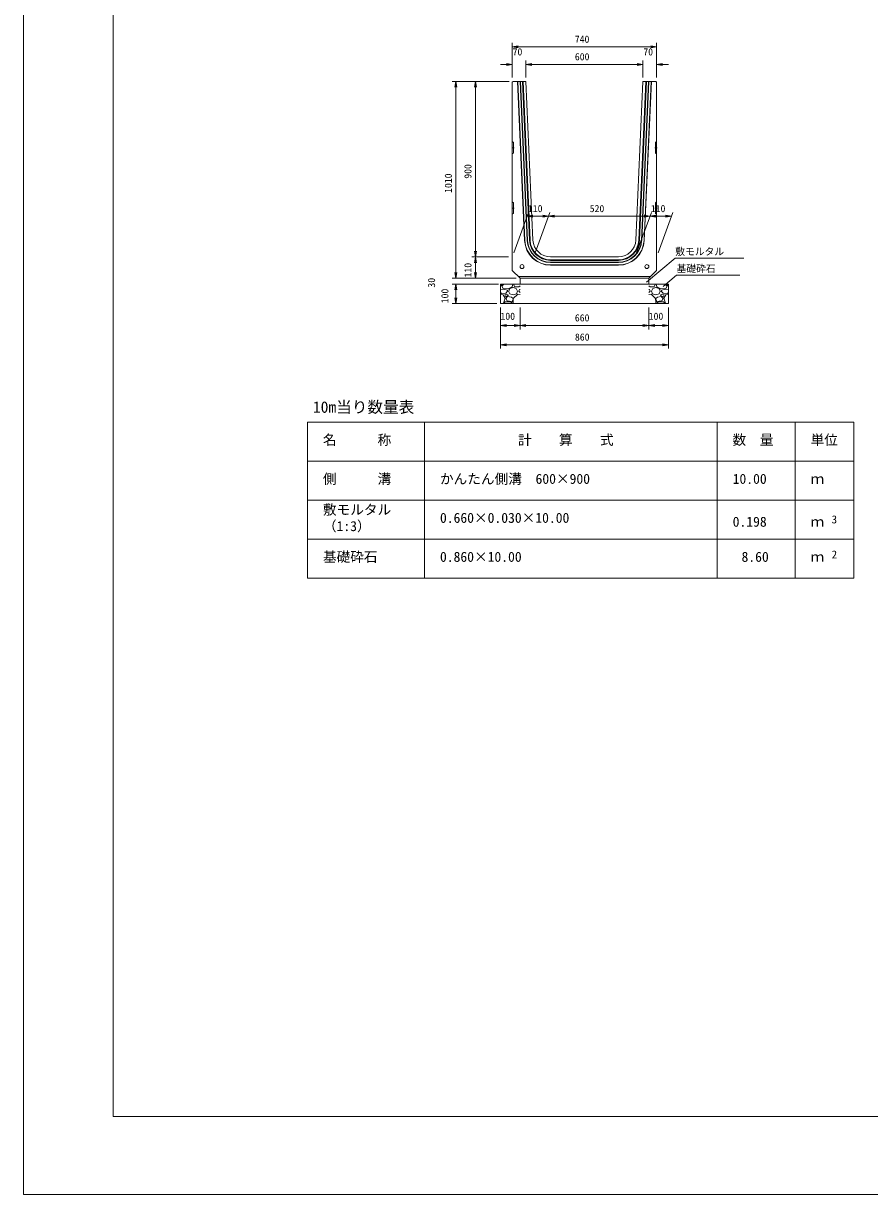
# Model space of a CAD drawing. Units: millimetres, scale not verified. Extents: x 0 to 84100, y 0 to 59400.
# Drawn here: x 0 to 21689, y 0 to 30041 of the extents above; entities that cross this region are included whole.
import ezdxf
from ezdxf.enums import TextEntityAlignment as Align

# ---------------------------------------------------------------- set-up
doc = ezdxf.new("R2010")
doc.units = ezdxf.units.MM
doc.header["$LTSCALE"] = 100
for name, color, linetype, lineweight in [('0_2', 7, 'Continuous', 9), ('D-MTR-FRAM（材料表図枠）', 2, 'Continuous', 18), ('D-STR-DIM（寸法）', 7, 'Continuous', 18), ('D-STR-HTXT（旗揚げ）', 7, 'Continuous', 18), ('D-STR-STR1（構造物）', 7, 'Continuous', 18), ('D-STR-STRn（構造物）', 7, 'Continuous', 18), ('D-STR（構造物外形線）', 1, 'Continuous', 18), ('D-TTL(外枠）', 2, 'Continuous', 18), ('DEFPOINTS_3', 8, 'Continuous', 18)]:
    doc.layers.add(name, color=color, linetype=linetype, lineweight=lineweight)
for name, color, linetype in [('D-MTR-TXT(文字列）', 7, 'Continuous'), ('D-MTR（材料表タイトル）', 7, 'Continuous'), ('D-STR-TXT（文字）', 7, 'Continuous')]:
    doc.layers.add(name, color=color, linetype=linetype)
doc.styles.add('ＭＳ ゴシック', font='')
doc.styles.get('ＭＳ ゴシック').set_extended_font_data('MS Gothic')

msp = doc.modelspace()

# ---------------------------------------------------------------- linework, layer by layer
at = {"layer": '0_2'}
for p, q in [((12530.9, 29439.8), (12680.9, 29464.8)), ((16080.9, 29464.8), (16230.9, 29439.8)), ((12680.9, 29414.8), (12530.9, 29439.8)), ((12530.9, 29439.8), (12680.9, 29439.8)), ((16230.9, 29439.8), (16080.9, 29414.8)), ((16230.9, 29439.8), (16080.9, 29439.8)), ((12380.9, 29014.8), (12530.9, 28989.8)), ((12530.9, 28989.8), (12380.9, 28964.8)), ((12530.9, 28989.8), (12380.9, 28989.8)), ((12880.9, 28989.8), (13030.9, 29014.8)), ((13030.9, 28964.8), (12880.9, 28989.8)), ((12880.9, 28989.8), (13030.9, 28989.8)), ((15730.9, 29014.8), (15880.9, 28989.8)), ((15880.9, 28989.8), (15730.9, 28964.8)), ((15880.9, 28989.8), (15730.9, 28989.8)), ((16230.9, 28989.8), (16380.9, 29014.8)), ((16380.9, 28964.8), (16230.9, 28989.8)), ((16230.9, 28989.8), (16380.9, 28989.8)), ((11062.3, 28403.1), (11087.3, 28553.1)), ((11087.3, 28553.1), (11112.3, 28403.1)), ((11087.3, 28553.1), (11087.3, 28403.1)), ((11564.8, 28403.1), (11589.8, 28553.1)), ((11589.8, 28553.1), (11614.8, 28403.1)), ((11589.8, 28553.1), (11589.8, 28403.1)), ((12910.1, 25094.9), (13060.1, 25119.9)), ((13060.1, 25069.9), (12910.1, 25094.9)), ((12910.1, 25094.9), (13060.1, 25094.9)), ((13310.1, 25119.9), (13460.1, 25094.9)), ((13460.1, 25094.9), (13310.1, 25069.9)), ((13460.1, 25094.9), (13310.1, 25094.9)), ((13460.1, 25094.9), (13610.1, 25119.9)), ((13610.1, 25069.9), (13460.1, 25094.9)), ((13460.1, 25094.9), (13610.1, 25094.9)), ((15910.1, 25119.9), (16060.1, 25094.9)), ((16060.1, 25094.9), (15910.1, 25069.9)), ((16060.1, 25094.9), (15910.1, 25094.9)), ((16060.1, 25094.9), (16210.1, 25119.9)), ((16210.1, 25069.9), (16060.1, 25094.9)), ((16060.1, 25094.9), (16210.1, 25094.9)), ((16460.1, 25119.9), (16610.1, 25094.9)), ((16610.1, 25094.9), (16460.1, 25069.9)), ((16610.1, 25094.9), (16460.1, 25094.9)), ((11589.8, 24053.1), (11564.8, 24203.1)), ((11564.8, 23903.1), (11589.8, 24053.1)), ((11614.8, 24203.1), (11589.8, 24053.1)), ((11589.8, 24053.1), (11589.8, 24203.1)), ((11589.8, 24053.1), (11614.8, 23903.1)), ((11589.8, 24053.1), (11589.8, 23903.1)), ((11087.3, 23503.1), (11062.3, 23653.1)), ((11112.3, 23653.1), (11087.3, 23503.1)), ((11087.3, 23503.1), (11087.3, 23653.1)), ((11589.8, 23503.1), (11564.8, 23653.1)), ((11614.8, 23653.1), (11589.8, 23503.1)), ((11589.8, 23503.1), (11589.8, 23653.1)), ((11062.3, 23203.1), (11087.3, 23353.1)), ((11087.3, 23353.1), (11087.3, 23203.1)), ((11087.3, 23353.1), (11112.3, 23203.1)), ((11087.3, 22853.1), (11062.3, 23003.1)), ((11112.3, 23003.1), (11087.3, 22853.1)), ((11087.3, 22853.1), (11087.3, 23003.1)), ((12230.9, 22292), (12380.9, 22317)), ((12380.9, 22267), (12230.9, 22292)), ((12230.9, 22292), (12380.9, 22292)), ((12580.9, 22317), (12730.9, 22292)), ((12730.9, 22292), (12580.9, 22267)), ((12730.9, 22292), (12580.9, 22292)), ((12730.9, 22292), (12880.9, 22317)), ((12880.9, 22267), (12730.9, 22292)), ((12730.9, 22292), (12880.9, 22292)), ((15880.9, 22317), (16030.9, 22292)), ((16030.9, 22292), (15880.9, 22267)), ((16030.9, 22292), (15880.9, 22292)), ((16030.9, 22292), (16180.9, 22317)), ((16180.9, 22267), (16030.9, 22292)), ((16030.9, 22292), (16180.9, 22292)), ((16380.9, 22317), (16530.9, 22292)), ((16530.9, 22292), (16380.9, 22267)), ((16530.9, 22292), (16380.9, 22292)), ((12230.9, 21799.6), (12380.9, 21824.6)), ((12380.9, 21774.6), (12230.9, 21799.6)), ((12230.9, 21799.6), (12380.9, 21799.6)), ((16380.9, 21824.6), (16530.9, 21799.6)), ((16530.9, 21799.6), (16380.9, 21774.6)), ((16530.9, 21799.6), (16380.9, 21799.6))]:
    msp.add_line(p, q, dxfattribs=at)
at = {"layer": 'D-MTR-FRAM（材料表図枠）'}
for p, q in [((7284.6, 19813.5), (21284.6, 19813.5)), ((7284.6, 15813.5), (7284.6, 19813.5)), ((10284.6, 15813.5), (10284.6, 19813.5)), ((17784.6, 15813.5), (17784.6, 19813.5)), ((19784.6, 15813.5), (19784.6, 19813.5)), ((21284.6, 15813.5), (21284.6, 19813.5)), ((7284.6, 18813.5), (21284.6, 18813.5)), ((7284.6, 17813.5), (21284.6, 17813.5)), ((7284.6, 16813.5), (21284.6, 16813.5)), ((7284.6, 15813.5), (21284.6, 15813.5))]:
    msp.add_line(p, q, dxfattribs=at)
at = {"layer": 'D-STR-DIM（寸法）'}
for p, q in [((12530.9, 28653.1), (12530.9, 29539.8)), ((16230.9, 28653.1), (16230.9, 29539.8)), ((12680.9, 29439.8), (16080.9, 29439.8)), ((12380.9, 28989.8), (12230.9, 28989.8)), ((12880.9, 28653.1), (12880.9, 29089.8)), ((13030.9, 28989.8), (15730.9, 28989.8)), ((15880.9, 28653.1), (15880.9, 29089.8)), ((16380.9, 28989.8), (16530.9, 28989.8)), ((12450.9, 28553.1), (10987.3, 28553.1)), ((11087.3, 23653.1), (11087.3, 28403.1)), ((11589.8, 24203.1), (11589.8, 28403.1)), ((12567.3, 24153.1), (12946.5, 25194.9)), ((13060.1, 25094.9), (13310.1, 25094.9)), ((13117.3, 24153.1), (13496.5, 25194.9)), ((13610.1, 25094.9), (15910.1, 25094.9)), ((15717.3, 24153.1), (16096.5, 25194.9)), ((16210.1, 25094.9), (16460.1, 25094.9)), ((16267.3, 24153.1), (16646.5, 25194.9)), ((12430.9, 24053.1), (11489.8, 24053.1)), ((11087.3, 23653.1), (11087.3, 23803.1)), ((11589.8, 23653.1), (11589.8, 23903.1)), ((12430.9, 23503.1), (10987.3, 23503.1)), ((12630.9, 23503.1), (10987.3, 23503.1)), ((12175.9, 23353.1), (10987.3, 23353.1)), ((11087.3, 23203.1), (11087.3, 23003.1)), ((12130.9, 22853.1), (10987.3, 22853.1)), ((12230.9, 22753.1), (12230.9, 21699.6)), ((12730.9, 22753.1), (12730.9, 22192)), ((16030.9, 22753.1), (16030.9, 22192)), ((16530.9, 22753.1), (16530.9, 21699.6)), ((12580.9, 22292), (12380.9, 22292)), ((15880.9, 22292), (12880.9, 22292)), ((16180.9, 22292), (16380.9, 22292)), ((16380.9, 21799.6), (12380.9, 21799.6))]:
    msp.add_line(p, q, dxfattribs=at)
at = {"layer": 'D-STR-HTXT（旗揚げ）'}
for p, q in [((15975.3, 23399.6), (16709.6, 24016.6)), ((18462.2, 24016.6), (16709.6, 24016.6)), ((16399.3, 23291.9), (16743.2, 23580.2)), ((18360.1, 23580.2), (16743.2, 23580.2))]:
    msp.add_line(p, q, dxfattribs=at)
at = {"layer": 'D-STR-STR1（構造物）'}
for p, q in [((12577.9, 26853.1), (12516.9, 26853.1)), ((12560.9, 26990.6), (12530.9, 27010.6)), ((12560.9, 26715.6), (12560.9, 26990.6)), ((16183.9, 26853.1), (16244.9, 26853.1)), ((16200.9, 26990.6), (16230.9, 27010.6)), ((16200.9, 26715.6), (16200.9, 26990.6)), ((12560.9, 26715.6), (12530.9, 26695.6)), ((16200.9, 26715.6), (16230.9, 26695.6)), ((12577.9, 25303.1), (12516.9, 25303.1)), ((12560.9, 25440.6), (12530.9, 25460.6)), ((12560.9, 25165.6), (12560.9, 25440.6)), ((16183.9, 25303.1), (16244.9, 25303.1)), ((16200.9, 25440.6), (16230.9, 25460.6)), ((16200.9, 25165.6), (16200.9, 25440.6)), ((12560.9, 25165.6), (12530.9, 25145.6)), ((16200.9, 25165.6), (16230.9, 25145.6))]:
    msp.add_line(p, q, dxfattribs=at)
for centre in [(12780.9, 23803.1), (15980.9, 23803.1)]:
    msp.add_circle(centre, 50, dxfattribs=at)
at = {"layer": 'D-STR-STRn（構造物）'}
for p, q in [((12730.9, 23503.1), (12730.9, 23353.1)), ((16030.9, 23503.1), (16030.9, 23353.1)), ((12730.9, 23353.1), (12230.9, 23353.1)), ((12230.9, 23353.1), (12230.9, 22853.1)), ((12230.9, 23309.6), (12287.2, 23353.1)), ((12307.2, 23222.3), (12230.9, 23214.3)), ((12251.6, 23114.5), (12230.9, 23137.1)), ((12261.8, 23297.9), (12311.4, 23353.1)), ((12297.7, 23237.6), (12262.7, 23297.6)), ((12421.4, 23228.9), (12296.4, 23238.9)), ((12406.6, 23198.2), (12306.6, 23223.2)), ((12411.8, 23172.9), (12366.8, 23122.9)), ((12411.8, 23172.6), (12406.8, 23197.6)), ((12527, 23282.5), (12422, 23227.5)), ((12436.3, 23173), (12466.3, 23103)), ((12441.6, 23172.9), (12471.6, 23242.9)), ((12471.8, 23242.9), (12551.8, 23267.9)), ((12546.9, 23352.8), (12526.9, 23282.8)), ((12551.6, 23267.9), (12631.6, 23237.9)), ((12564, 23353.1), (12590.9, 23289)), ((12591.5, 23287.6), (12696.5, 23282.6)), ((12631.8, 23237.7), (12661.8, 23172.7)), ((12636.6, 23103.1), (12661.6, 23173.1)), ((12730.9, 23137.1), (12696.6, 23174.5)), ((12696.7, 23173), (12711.7, 23213)), ((12696.8, 23283.3), (12730.9, 23309.6)), ((12730.9, 23214.3), (12712.2, 23212.3)), ((15430.9, 23353.1), (12730.9, 23353.1)), ((15430.9, 23353.1), (16530.9, 23353.1)), ((16065, 23283.3), (16030.9, 23309.6)), ((16030.9, 23214.3), (16049.6, 23212.3)), ((16030.9, 23137.1), (16065.2, 23174.5)), ((16065.1, 23173), (16050.1, 23213)), ((16170.3, 23287.6), (16065.3, 23282.6)), ((16129.9, 23237.7), (16099.9, 23172.7)), ((16125.2, 23103.1), (16100.2, 23173.1)), ((16210.2, 23267.9), (16130.2, 23237.9)), ((16197.8, 23353.1), (16170.8, 23289)), ((16290, 23242.9), (16210, 23267.9)), ((16214.9, 23352.8), (16234.9, 23282.8)), ((16234.8, 23282.5), (16339.8, 23227.5)), ((16320.1, 23172.9), (16290.1, 23242.9)), ((16325.5, 23173), (16295.5, 23103)), ((16340.3, 23228.9), (16465.3, 23238.9)), ((16350, 23172.6), (16355, 23197.6)), ((16350, 23172.9), (16395, 23122.9)), ((16355.2, 23198.2), (16455.2, 23223.2)), ((16500, 23297.9), (16450.3, 23353.1)), ((16454.6, 23222.3), (16530.9, 23214.3)), ((16464, 23237.6), (16499, 23297.6)), ((16530.9, 23309.6), (16474.6, 23353.1)), ((16510.2, 23114.5), (16530.9, 23137.1)), ((16530.9, 23353.1), (16530.9, 22853.1)), ((12291.9, 23082.4), (12230.9, 23087.5)), ((12230.9, 22853.1), (16530.9, 22853.1)), ((12366.4, 23123.2), (12251.4, 23113.2)), ((12287.2, 22853.1), (12306.8, 22868.3)), ((12347.9, 22993.2), (12292.9, 23083.2)), ((12306.8, 22867.7), (12346.8, 22992.7)), ((12311.4, 22853.1), (12351.8, 22897.9)), ((12341.6, 23077.9), (12361.6, 23027.9)), ((12376.7, 23092.7), (12341.7, 23077.7)), ((12351.8, 22897.9), (12481.8, 22897.9)), ((12361.6, 23028), (12436.6, 23073)), ((12361.6, 22983.1), (12401.6, 22923.1)), ((12411.7, 23032.9), (12361.7, 22982.9)), ((12436.9, 23073), (12376.9, 23093)), ((12401.9, 22922.7), (12526.9, 22907.7)), ((12512.3, 23018.2), (12412.3, 23033.2)), ((12466.4, 23102.5), (12551.4, 23077.5)), ((12481.6, 22899), (12546.6, 22854)), ((12552.8, 22981.8), (12512.8, 23016.8)), ((12526.9, 22908), (12551.9, 22953)), ((12550.9, 22884), (12564, 22853.1)), ((12556.5, 22988.1), (12551.5, 22883.1)), ((12551.8, 22952.9), (12551.8, 22982.9)), ((12552, 23077.6), (12637, 23102.6)), ((12671.9, 23092.9), (12556.9, 22987.9)), ((12730.9, 23087.5), (12671.9, 23092.4)), ((16030.9, 23087.5), (16089.9, 23092.4)), ((16089.9, 23092.9), (16204.9, 22987.9)), ((16209.7, 23077.6), (16124.7, 23102.6)), ((16210.8, 22884), (16197.8, 22853.1)), ((16205.3, 22988.1), (16210.3, 22883.1)), ((16209, 22981.8), (16249, 23016.8)), ((16234.9, 22908), (16209.9, 22953)), ((16210, 22952.9), (16210, 22982.9)), ((16295.4, 23102.5), (16210.4, 23077.5)), ((16280.2, 22899), (16215.2, 22854)), ((16359.9, 22922.7), (16234.9, 22907.7)), ((16249.4, 23018.2), (16349.4, 23033.2)), ((16410, 22897.9), (16280, 22897.9)), ((16324.9, 23073), (16384.9, 23093)), ((16400.2, 23028), (16325.2, 23073)), ((16350, 23032.9), (16400, 22982.9)), ((16400.2, 22983.1), (16360.2, 22923.1)), ((16385.1, 23092.7), (16420.1, 23077.7)), ((16395.4, 23123.2), (16510.4, 23113.2)), ((16420.2, 23077.9), (16400.2, 23027.9)), ((16450.3, 22853.1), (16410, 22897.9)), ((16413.9, 22993.2), (16468.9, 23083.2)), ((16455, 22867.7), (16415, 22992.7)), ((16474.6, 22853.1), (16455, 22868.3)), ((16469.9, 23082.4), (16530.9, 23087.5))]:
    msp.add_line(p, q, dxfattribs=at)
at = {"layer": 'D-STR（構造物外形線）'}
for p, q in [((12550.9, 28553.1), (12530.9, 28533.1)), ((12550.9, 28553.1), (12880.9, 28553.1)), ((12847, 24473.6), (12665.7, 28553.1)), ((12854.5, 24473.9), (12673.2, 28553.1)), ((12914.4, 24476.6), (12733.2, 28553.1)), ((12921.9, 24476.9), (12740.8, 28553.1)), ((12971.9, 24479.1), (12790.8, 28553.1)), ((12986.9, 24479.8), (12805.8, 28553.1)), ((12880.9, 28553.1), (13061.8, 24483.1)), ((15700, 24483.1), (15880.9, 28553.1)), ((15956, 28553.1), (15774.9, 24479.8)), ((15971, 28553.1), (15789.9, 24479.1)), ((16021, 28553.1), (15839.9, 24476.9)), ((16028.5, 28553.1), (15847.4, 24476.6)), ((15880.9, 28553.1), (16210.9, 28553.1)), ((16088.6, 28553.1), (15907.3, 24473.9)), ((16096.1, 28553.1), (15914.8, 24473.6)), ((16210.9, 28553.1), (16230.9, 28533.1)), ((12530.9, 28533.1), (12530.9, 23703.1)), ((16230.9, 28533.1), (16230.9, 23703.1)), ((13511.3, 24053.1), (15250.4, 24053.1)), ((15250.4, 23978.1), (13511.3, 23978.1)), ((15250.4, 23963.1), (13511.3, 23963.1)), ((15250.4, 23913.1), (13511.3, 23913.1)), ((15250.4, 23905.6), (13511.3, 23905.6)), ((15250.4, 23845.6), (13511.3, 23845.6)), ((15250.4, 23838.1), (13511.3, 23838.1)), ((12530.9, 23703.1), (12730.9, 23503.1)), ((12680.9, 23553.1), (16080.9, 23553.1)), ((12730.9, 23503.1), (16030.9, 23503.1)), ((16230.9, 23703.1), (16030.9, 23503.1))]:
    msp.add_line(p, q, dxfattribs=at)
for centre, radius, start, end in [((13511.3, 24503.1), 665, 182.5448, 270), ((13511.3, 24503.1), 657.5, 182.5448, 270), ((13511.3, 24503.1), 597.5, 182.5448, 270), ((13511.3, 24503.1), 590, 182.5448, 270), ((13511.3, 24503.1), 540, 182.5448, 270), ((13511.3, 24503.1), 525, 182.5448, 270), ((13511.3, 24503.1), 450, 182.5448, 270), ((15250.4, 24503.1), 450, 270, 357.4552), ((15250.4, 24503.1), 525, 270, 357.4552), ((15250.4, 24503.1), 540, 270, 357.4552), ((15250.4, 24503.1), 590, 270, 357.4552), ((15250.4, 24503.1), 597.5, 270, 357.4552), ((15250.4, 24503.1), 657.5, 270, 357.4552), ((15250.4, 24503.1), 665, 270, 357.4552)]:
    msp.add_arc(centre, radius, start, end, dxfattribs=at)
at = {"layer": 'D-TTL(外枠）'}
for p, q in [((2300, 2000), (2300, 57400)), ((81800, 2000), (2300, 2000))]:
    msp.add_line(p, q, dxfattribs=at)
at = {"layer": 'DEFPOINTS_3'}
for q in [(0, 59400), (84100, 0)]:
    msp.add_line((0, 0), q, dxfattribs=at)

# ---------------------------------------------------------------- texts
at = {"layer": 'D-MTR-TXT(文字列）', "style": 'ＭＳ ゴシック'}
for s, height, p in [('計\u3000\u3000算\u3000\u3000式', 256.6, (12677.7, 19153.8)), ('名\u3000\u3000\u3000称', 256.6, (7676.9, 19153.8)), ('数\u3000量', 256.6, (18176.9, 19153.8)), ('単位', 256.6, (20176.9, 19153.8)), ('側\u3000\u3000\u3000溝', 256.6, (7676.9, 18153.8)), ('かんたん側溝\u3000600×900', 256.6, (10676.9, 18153.8)), ('10.00', 256.6, (18179.6, 18153.8)), ('ｍ', 256.6, (20176.9, 18153.8)), ('敷モルタル', 256.6, (7676.9, 17363.8)), ('0.660×0.030×10.00', 256.6, (10676.9, 17153.8)), ('（1:3）', 256.6, (7676.9, 16941.6)), ('0.198', 256.6, (18179.6, 17053.8)), ('ｍ', 256.6, (20176.9, 17053.8)), ('3', 205.3, (20717.1, 17154.2)), ('基礎砕石', 256.6, (7676.9, 16153.8)), ('0.860×10.00', 256.6, (10676.9, 16153.8)), ('8.60', 256.6, (18407, 16153.8)), ('ｍ', 256.6, (20176.9, 16153.8)), ('2', 205.3, (20717.1, 16254.2))]:
    msp.add_text(s, height=height, dxfattribs=at).set_placement(p, align=Align.BOTTOM_LEFT)
at = {"layer": 'D-MTR（材料表タイトル）', "style": 'ＭＳ ゴシック'}
msp.add_text('10m当り数量表', height=293.3, dxfattribs=at).set_placement((7418.8, 19966), align=Align.BOTTOM_LEFT)
at = {"layer": 'D-STR-DIM（寸法）', "style": 'ＭＳ ゴシック'}
for s, p in [('740', (14133.4, 29489.8)), ('70', (12539.6, 29164.8)), ('600', (14134.7, 29039.8)), ('70', (15889.6, 29164.8)), ('110', (12931.9, 25144.9)), ('520', (14515.8, 25144.9)), ('110', (16081.9, 25144.9)), ('100', (12227.7, 22383.4)), ('660', (14134.7, 22342)), ('100', (16027.7, 22383.4)), ('860', (14136.6, 21849.6))]:
    msp.add_text(s, height=183.3, dxfattribs=at).set_placement(p, align=Align.BOTTOM_LEFT)
for s, p in [('1010', (11037.3, 25693.7)), ('900', (11539.8, 26057.6)), ('110', (11539.8, 23524.9)), ('30', (10607, 23265)), ('100', (10948.9, 22862.2))]:
    msp.add_text(s, height=183.3, rotation=90, dxfattribs=at).set_placement(p, align=Align.BOTTOM_LEFT)
at = {"layer": 'D-STR-TXT（文字）', "style": 'ＭＳ ゴシック'}
for s, p in [('敷モルタル', (16709.6, 24041.8)), ('基礎砕石', (16743.2, 23605.4))]:
    msp.add_text(s, height=183.3, dxfattribs=at).set_placement(p, align=Align.BOTTOM_LEFT)

doc.saveas('drawing.dxf')
